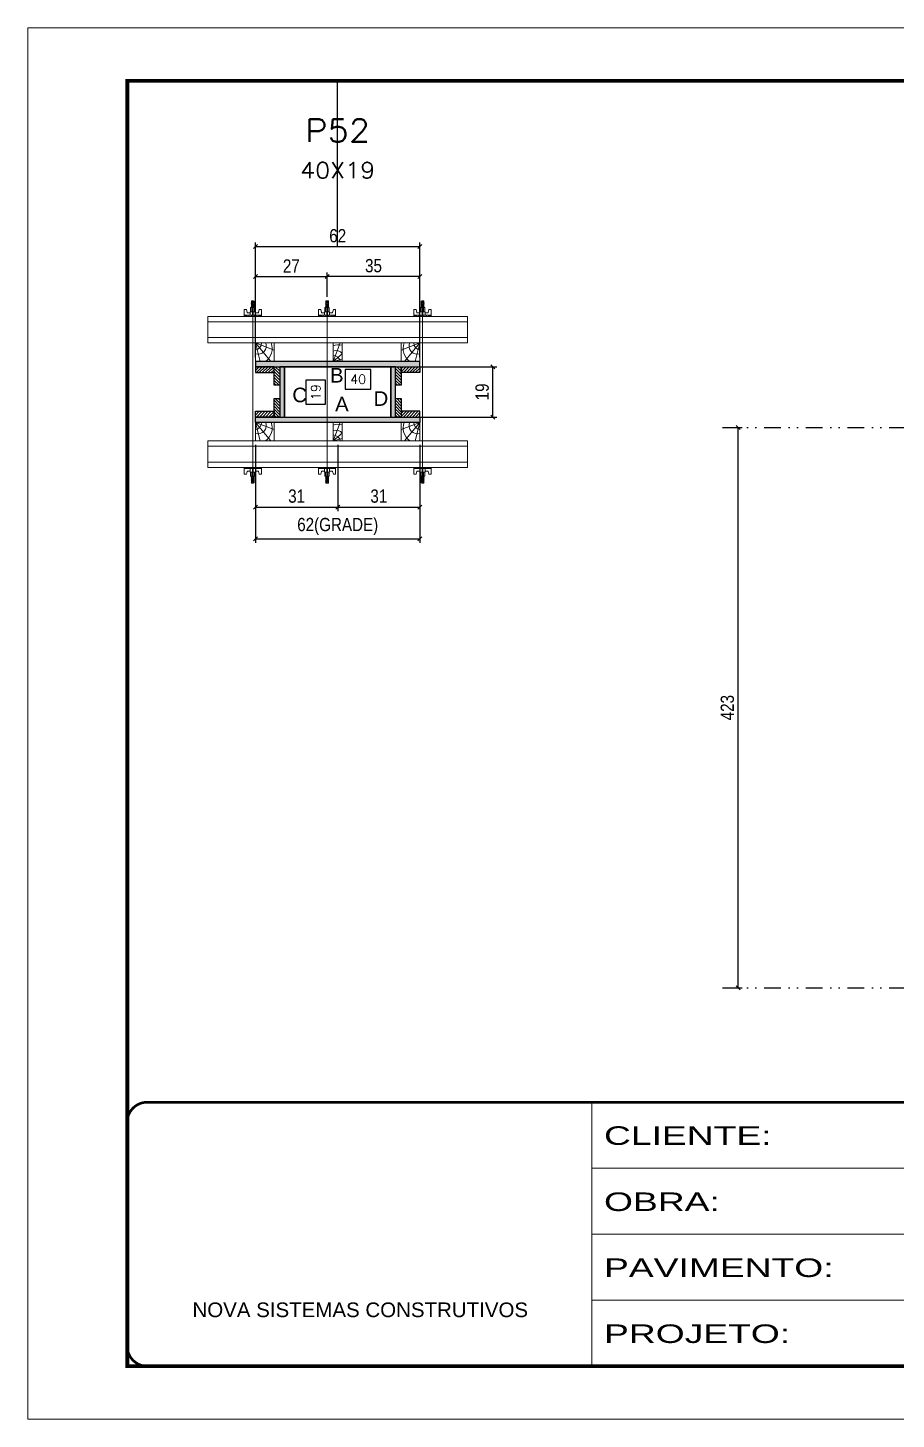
# Model space of a CAD drawing. Header units: millimetres. Extents: x 787 to 8287, y -592 to 17063.
# Drawn here: x 1425 to 2081, y 1706 to 2756 of the extents above; entities that cross this region are included whole.
import ezdxf
from ezdxf.enums import TextEntityAlignment as Align

# ---------------------------------------------------------------- set-up
doc = ezdxf.new("R2010")
doc.units = ezdxf.units.MM
for name, pattern in [('CONTINUO', [0]), ('DASHED', [0.75, 0.5, -0.25]), ('DIVIDE2', [0.625, 0.25, -0.125, 0, -0.125, 0, -0.125]), ('HIDDEN', [0.375, 0.25, -0.125])]:
    doc.linetypes.add(name, pattern=pattern)
for name, color, linetype in [('CHAPA', 1, 'Continuous'), ('COTA', 241, 'Continuous'), ('Cota Seção (2x)', 241, 'Continuous'), ('MEIO_PONT', 93, 'Continuous'), ('Nível', 160, 'Continuous'), ('Painéis', 200, 'Continuous'), ('SARRAFO', 251, 'Continuous'), ('Texto de Titulo', 7, 'Continuous'), ('Texto Qtd Sarr', 242, 'Continuous'), ('TEXTO_GERAL', 7, 'Continuous')]:
    doc.layers.add(name, color=color, linetype=linetype)
for name, color, linetype, lineweight in [('Folhas', 255, 'Continuous', 9), ('Hachura', 251, 'Continuous', 9), ('Madeira', 126, 'Continuous', 18), ('Perfil Metálico', 224, 'Continuous', 18), ('SARRAFO DE PRESSAO', 251, 'DASHED', 9), ('Texto Seção', 7, 'Continuous', 15)]:
    doc.layers.add(name, color=color, linetype=linetype, lineweight=lineweight)
doc.styles.add('ARIAL', font='arial.ttf')
doc.styles.add('COTA TECNICA 2X', font='techl___.ttf', dxfattribs={"height": 10})
doc.styles.add('COTA TECNICA-50', font='techl___.ttf', dxfattribs={"height": 10})
doc.styles.add('ROMANS', font='romans.shx')
doc.styles.add('Tecnologia', font='')
doc.styles.get('Tecnologia').set_extended_font_data('Forgotten Futurist')
doc.dimstyles.new('COTA PAINEL-50', dxfattribs={"dimtxt": 10, "dimasz": 3, "dimexe": 3, "dimexo": 3, "dimgap": 3, "dimtad": 1, "dimdec": 1, "dimzin": 12, "dimdsep": 46, "dimtxsty": 'COTA TECNICA-50', "dimblk1": 'OBLIQUE', "dimblk2": 'OBLIQUE', "dimsah": 1, "dimcen": 0.9, "dimclrd": 4, "dimclre": 4, "dimclrt": 240, "dimadec": 1, "dimazin": 3, "dimtfac": 1, "dimtdec": 1, "dimtmove": 0, "dimatfit": 3, "dimfxl": 0, "dimtolj": 1, "dimtzin": 12, "dimarcsym": 0})
doc.dimstyles.new('SECAO PILAR', dxfattribs={"dimtxt": 10, "dimasz": 3, "dimexe": 3, "dimexo": 3, "dimgap": 3, "dimtad": 1, "dimdec": 1, "dimlfac": 0.5, "dimzin": 12, "dimdsep": 46, "dimtxsty": 'COTA TECNICA 2X', "dimblk1": 'OBLIQUE', "dimblk2": 'OBLIQUE', "dimsah": 1, "dimcen": 0.9, "dimclrd": 256, "dimclre": 256, "dimclrt": 256, "dimadec": 1, "dimazin": 3, "dimtfac": 1, "dimtdec": 1, "dimtmove": 0, "dimatfit": 3, "dimfxl": 0, "dimtolj": 1, "dimtzin": 12, "dimarcsym": 0})
doc.dimstyles.new('SECÇÃO 2', dxfattribs={"dimtxt": 7, "dimasz": 6, "dimexe": 0.18, "dimexo": 2, "dimgap": -4, "dimtad": 3, "dimdec": 1, "dimlfac": 0.5, "dimzin": 12, "dimdsep": 46, "dimtxsty": 'ROMANS', "dimblk": 'ARCHTICK', "dimcen": 0.09, "dimse1": 1, "dimse2": 1, "dimsd1": 1, "dimsd2": 1, "dimclrd": 180, "dimclre": 5, "dimclrt": 1, "dimadec": 0, "dimazin": 3, "dimtfac": 1, "dimtdec": 1, "dimtofl": 0, "dimtmove": 0, "dimatfit": 3, "dimldrblk": 'ARCHTICK', "dimfxl": 0, "dimtolj": 1, "dimtzin": 0, "dimarcsym": 0})
pattern_1 = [(225, (-7781.6939, -20429.6411), (1.12253202, -1.12253202), [])]
pattern_2 = [(225, (-7526.6939, -20429.6411), (1.12253202, -1.12253202), [])]

# ---------------------------------------------------------------- blocks, each defined once
blk = doc.blocks.new('9999999999')
at = {"color": 30, "linetype": 'CONTINUO'}
for p, q in [((98564.6, 34230.2), (98564.6, 34429.4)), ((98564.6, 34379.6), (99584, 34379.6)), ((98564.6, 34329.8), (99488, 34329.8)), ((98564.6, 34280), (99488, 34280))]:
    blk.add_line(p, q, dxfattribs=at)
at = {"color": 30, "linetype": 'CONTINUO', "const_width": 2}
blk.add_lwpolyline([(99584, 34230.2), (99584, 34414.4, 0.414214), (99569, 34429.4), (98229, 34429.4, 0.414214), (98214, 34414.4), (98214, 34245.2, 0.414214), (98229, 34230.2), (99584, 34230.2)], format="xyb", dxfattribs=at)
at = {"layer": 'Folhas'}
blk.add_lwpolyline([(98139, 34190.2), (99624, 34190.2), (99624, 35240.2), (98139, 35240.2)], close=True, dxfattribs=at)
at = {"layer": 'Folhas', "color": 30, "const_width": 3}
blk.add_lwpolyline([(98214, 34230.2), (99584, 34230.2), (99584, 35200.2), (98214, 35200.2)], close=True, dxfattribs=at)
at = {"color": 7, "linetype": 'Continuous', "ltscale": 5, "style": 'ARIAL'}
blk.add_text('NOVA SISTEMAS CONSTRUTIVOS', height=11.059, dxfattribs=at).set_placement((98263.2, 34267.2))
at = {"layer": 'Folhas', "color": 7, "style": 'Tecnologia', "width": 1.5}
for s, p in [('CLIENTE:', (98573.7, 34397.2)), ('OBRA:', (98573.7, 34347.3)), ('PAVIMENTO:', (98573.7, 34297.5)), ('PROJETO:', (98573.7, 34247.7))]:
    blk.add_text(s, height=14, dxfattribs=at).set_placement(p)
blk = doc.blocks.new('*D399')
at = {"layer": 'Cota Seção (2x)', "color": 180, "lineweight": -2}
for p, q in [((1684.4, 2497.8), (1665, 2497.8)), ((1665, 2497.8), (1665, 2482.8)), ((1684.4, 2482.8), (1684.4, 2497.8)), ((1665, 2482.8), (1684.4, 2482.8))]:
    blk.add_line(p, q, dxfattribs=at)
at = {"layer": 'Defpoints', "color": 0}
for p in [(1699.3, 2478.8), (1619.3, 2461.8), (1699.3, 2461.8)]:
    blk.add_point(p, dxfattribs=at)
at = {"layer": 'Cota Seção (2x)', "color": 1, "insert": (1674.7, 2490.3), "char_height": 7, "attachment_point": 5, "style": 'ROMANS'}
blk.add_mtext('\\A1;40', dxfattribs=at)
blk = doc.blocks.new('_ArchTick')
at = {"color": 0, "linetype": 'ByBlock', "const_width": 0.15}
blk.add_lwpolyline([(-0.5, -0.5), (0.5, 0.5)], dxfattribs=at)
blk = doc.blocks.new('_Oblique')
at = {"color": 0, "linetype": 'ByBlock', "lineweight": -2}
blk.add_line((-0.5, -0.5), (0.5, 0.5), dxfattribs=at)
blk = doc.blocks.new('*D400')
at = {"layer": 'Cota Seção (2x)', "lineweight": -2}
for p, q in [((1597.3, 2506.8), (1597.3, 2593.5)), ((1721.3, 2506.8), (1721.3, 2593.5)), ((1597.3, 2590.5), (1721.3, 2590.5))]:
    blk.add_line(p, q, dxfattribs=at)
at = {"layer": 'Defpoints', "color": 0}
for p in [(1721.3, 2590.5), (1597.3, 2503.8), (1721.3, 2503.8)]:
    blk.add_point(p, dxfattribs=at)
at = {"layer": 'Cota Seção (2x)', "lineweight": -2, "xscale": 3, "yscale": 3, "zscale": 3, "rotation": 180}
blk.add_blockref('_Oblique', (1597.3, 2590.5), dxfattribs=at)
at = {"layer": 'Cota Seção (2x)', "lineweight": -2, "xscale": 3, "yscale": 3, "zscale": 3}
blk.add_blockref('_Oblique', (1721.3, 2590.5), dxfattribs=at)
at = {"layer": 'Cota Seção (2x)', "insert": (1659.3, 2598.6), "char_height": 10, "attachment_point": 5, "style": 'COTA TECNICA 2X'}
blk.add_mtext('\\A1;62', dxfattribs=at)
blk = doc.blocks.new('*D401')
at = {"layer": 'Cota Seção (2x)', "lineweight": -2}
for p, q in [((1597.3, 2540.8), (1597.3, 2570.8)), ((1597.3, 2567.8), (1651.3, 2567.8)), ((1651.3, 2552.6), (1651.3, 2570.8))]:
    blk.add_line(p, q, dxfattribs=at)
at = {"layer": 'Defpoints', "color": 0}
for p in [(1651.3, 2567.8), (1651.3, 2549.6), (1597.3, 2537.8)]:
    blk.add_point(p, dxfattribs=at)
at = {"layer": 'Cota Seção (2x)', "lineweight": -2, "xscale": 3, "yscale": 3, "zscale": 3, "rotation": 180}
blk.add_blockref('_Oblique', (1597.3, 2567.8), dxfattribs=at)
at = {"layer": 'Cota Seção (2x)', "lineweight": -2, "xscale": 3, "yscale": 3, "zscale": 3}
blk.add_blockref('_Oblique', (1651.3, 2567.8), dxfattribs=at)
at = {"layer": 'Cota Seção (2x)', "insert": (1624.3, 2575.8), "char_height": 10, "attachment_point": 5, "style": 'COTA TECNICA 2X'}
blk.add_mtext('\\A1;27', dxfattribs=at)
blk = doc.blocks.new('*D402')
at = {"layer": 'Cota Seção (2x)', "lineweight": -2}
for p, q in [((1651.3, 2552.6), (1651.3, 2570.8)), ((1721.3, 2567.8), (1651.3, 2567.8)), ((1721.3, 2540.8), (1721.3, 2570.8))]:
    blk.add_line(p, q, dxfattribs=at)
at = {"layer": 'Defpoints', "color": 0}
for p in [(1651.3, 2567.8), (1651.3, 2549.6), (1721.3, 2537.8)]:
    blk.add_point(p, dxfattribs=at)
at = {"layer": 'Cota Seção (2x)', "lineweight": -2, "xscale": 3, "yscale": 3, "zscale": 3, "rotation": 180}
blk.add_blockref('_Oblique', (1651.3, 2567.8), dxfattribs=at)
at = {"layer": 'Cota Seção (2x)', "lineweight": -2, "xscale": 3, "yscale": 3, "zscale": 3}
blk.add_blockref('_Oblique', (1721.3, 2567.8), dxfattribs=at)
at = {"layer": 'Cota Seção (2x)', "insert": (1686.3, 2576), "char_height": 10, "attachment_point": 5, "style": 'COTA TECNICA 2X'}
blk.add_mtext('\\A1;35', dxfattribs=at)
blk = doc.blocks.new('*D403')
at = {"layer": 'Cota Seção (2x)', "color": 180, "lineweight": -2}
for p, q in [((1650.2, 2489.6), (1635.2, 2489.6)), ((1635.2, 2489.6), (1635.2, 2471.6)), ((1650.2, 2471.6), (1650.2, 2489.6)), ((1635.2, 2471.6), (1650.2, 2471.6))]:
    blk.add_line(p, q, dxfattribs=at)
at = {"layer": 'Defpoints', "color": 0}
for p in [(1619.3, 2499.8), (1654.2, 2499.8), (1619.3, 2461.8)]:
    blk.add_point(p, dxfattribs=at)
at = {"layer": 'Cota Seção (2x)', "color": 1, "insert": (1642.7, 2480.6), "char_height": 7, "attachment_point": 5, "rotation": 90, "style": 'ROMANS'}
blk.add_mtext('\\A1;19', dxfattribs=at)
blk = doc.blocks.new('titulo1')
at = {"layer": 'Defpoints', "color": 252, "linetype": 'HIDDEN', "ltscale": 2}
blk.add_line((0, 0), (0, 125), dxfattribs=at)
at = {"layer": 'Defpoints', "style": 'ROMANS', "oblique": 15}
blk.add_attdef('FOLHA', text='', height=10, dxfattribs=at).set_placement((0, 15.6), align=Align.MIDDLE_CENTER)
at = {"layer": 'Texto Qtd Sarr', "color": 3, "style": 'ROMANS', "oblique": 15}
for tag, height, p in [('TITULO', 17, (0, 71.4)), ('SEÇÃO', 12, (0, 41.5))]:
    blk.add_attdef(tag, text='', height=height, dxfattribs=at).set_placement(p, align=Align.MIDDLE_CENTER)
blk = doc.blocks.new('PONTALETE')
at = {"layer": 'Madeira'}
for q in [(2.71, 7), (7, 5.76), (7, 1.74)]:
    blk.add_line((0, 0), q, dxfattribs=at)
blk.add_lwpolyline([(0, 0), (7, 0), (7, 7), (0, 7)], close=True, dxfattribs=at)
for centre, radius, start, end in [((2.04, 0.06), 6.23, 37.2818, 109.0913), ((1.09, 0.9), 3.19, 343.603, 109.9847), ((-0.21, -0.78), 3.09, 14.6322, 86.0383)]:
    blk.add_arc(centre, radius, start, end, dxfattribs=at)
blk = doc.blocks.new('*D404')
at = {"layer": 'Cota Seção (2x)', "lineweight": -2}
for p, q in [((1597.3, 2440.8), (1597.3, 2367)), ((1721.3, 2440.8), (1721.3, 2367)), ((1597.3, 2370), (1721.3, 2370))]:
    blk.add_line(p, q, dxfattribs=at)
at = {"layer": 'Defpoints', "color": 0}
for p in [(1597.3, 2443.8), (1721.3, 2443.8), (1721.3, 2370)]:
    blk.add_point(p, dxfattribs=at)
at = {"layer": 'Cota Seção (2x)', "lineweight": -2, "xscale": 3, "yscale": 3, "zscale": 3, "rotation": 180}
blk.add_blockref('_Oblique', (1597.3, 2370), dxfattribs=at)
at = {"layer": 'Cota Seção (2x)', "lineweight": -2, "xscale": 3, "yscale": 3, "zscale": 3}
blk.add_blockref('_Oblique', (1721.3, 2370), dxfattribs=at)
at = {"layer": 'Cota Seção (2x)', "insert": (1659.3, 2379.2), "char_height": 10, "attachment_point": 5, "style": 'COTA TECNICA 2X'}
blk.add_mtext('\\A1;62(GRADE)', dxfattribs=at)
blk = doc.blocks.new('*D405')
at = {"layer": 'Cota Seção (2x)', "lineweight": -2}
for p, q in [((1659.3, 2440.8), (1659.3, 2390.8)), ((1721.3, 2440.8), (1721.3, 2390.8)), ((1659.3, 2393.8), (1721.3, 2393.8))]:
    blk.add_line(p, q, dxfattribs=at)
at = {"layer": 'Defpoints', "color": 0}
for p in [(1659.3, 2443.8), (1721.3, 2443.8), (1721.3, 2393.8)]:
    blk.add_point(p, dxfattribs=at)
at = {"layer": 'Cota Seção (2x)', "lineweight": -2, "xscale": 3, "yscale": 3, "zscale": 3, "rotation": 180}
blk.add_blockref('_Oblique', (1659.3, 2393.8), dxfattribs=at)
at = {"layer": 'Cota Seção (2x)', "lineweight": -2, "xscale": 3, "yscale": 3, "zscale": 3}
blk.add_blockref('_Oblique', (1721.3, 2393.8), dxfattribs=at)
at = {"layer": 'Cota Seção (2x)', "insert": (1690.3, 2402.1), "char_height": 10, "attachment_point": 5, "style": 'COTA TECNICA 2X'}
blk.add_mtext('\\A1;31', dxfattribs=at)
blk = doc.blocks.new('MEIO PONTALETE')
at = {"layer": 'Madeira'}
for q in [(2.71, 7), (3.5, 2.88), (3.5, 0.87)]:
    blk.add_line((0, 0), q, dxfattribs=at)
blk.add_lwpolyline([(0, 0), (3.5, 0), (3.5, 7), (0, 7)], close=True, dxfattribs=at)
for centre, radius, start, end in [((2.04, 0.06), 6.23, 76.4499, 109.0913), ((1.09, 0.9), 3.19, 40.9063, 109.9847), ((-0.21, -0.78), 3.09, 14.6322, 86.0383)]:
    blk.add_arc(centre, radius, start, end, dxfattribs=at)
blk = doc.blocks.new('C')
at = {"layer": 'Hachura', "color": 0}
for p, q in [((0, 3.22), (0, -3.22)), ((0.45, 3.22), (0, 3.22)), ((0.46, 3.16), (0, 3.16)), ((0.46, 3.05), (0, 3.05)), ((0.46, 2.88), (0, 2.88)), ((0, 2.75), (0, -1.16)), ((0.46, 2.65), (0, 2.65)), ((0.46, 2.23), (0, 2.23)), ((0.46, 1.51), (0, 1.51)), ((0.39, 0.49), (0.17, 0.49)), ((0.45, -3.23), (0.45, 3.22)), ((0.45, 3.22), (2.58, 3.22)), ((1.74, 0.97), (0.45, 0.97)), ((1.45, 0.1), (0.45, 0.1)), ((1.35, 1.94), (1.35, 0.96)), ((2.58, 2.39), (1.47, 2.09)), ((1.74, -0.97), (1.74, 0.97)), ((1.74, 0.97), (1.74, 0.84)), ((1.74, 0.97), (1.74, 0.84)), ((1.74, 0.84), (3.35, 0.84)), ((3.35, 0.45), (1.74, 0.45)), ((2.58, 3.22), (2.58, 2.39)), ((3.32, 0.84), (3.32, -0.84)), ((3.35, 0.84), (3.35, -0.84)), ((3.68, 0.45), (3.35, 0.45)), ((3.84, -0.52), (3.35, 0.45)), ((3.35, 0.06), (3.67, -0.57)), ((3.68, 0.45), (4.16, -0.52)), ((3.72, 0.5), (4.25, -0.57)), ((4.37, -0.55), (3.83, 0.53)), ((4.15, 0.45), (3.93, 0.45)), ((4.42, -0.52), (3.93, 0.45)), ((4.15, 0.45), (4.26, 0.45)), ((4.26, 0.45), (4.74, -0.52)), ((4.3, 0.5), (4.83, -0.57)), ((4.95, -0.55), (4.41, 0.53)), ((4.51, 0.45), (4.84, 0.45)), ((5, -0.52), (4.51, 0.45)), ((4.84, 0.45), (5.32, -0.52)), ((4.88, 0.5), (5.41, -0.57)), ((5.53, -0.55), (4.99, 0.53)), ((5.58, -0.52), (5.09, 0.45)), ((5.42, 0.45), (5.09, 0.45)), ((5.58, -0.52), (5.09, 0.45)), ((5.42, 0.45), (5.74, -0.19)), ((5.46, 0.5), (5.74, -0.07)), ((5.74, 0.19), (5.57, 0.53)), ((5.74, 0.32), (5.68, 0.45)), ((5.68, 0.45), (5.74, 0.45)), ((5.74, 0.45), (5.9, 0.29)), ((5.74, 0.45), (5.74, -0.52)), ((5.9, -0.36), (5.9, 0.29)), ((0.45, 0), (0, 0)), ((0.46, -1.52), (0, -1.52)), ((0.46, -2.23), (0, -2.23)), ((0.46, -2.65), (0, -2.65)), ((0.46, -2.88), (0, -2.88)), ((0.46, -3.05), (0, -3.05)), ((0.46, -3.16), (0, -3.16)), ((0, -3.22), (2.57, -3.22)), ((0.08, -0.48), (0.29, -0.48)), ((0.29, -0.48), (0.4, -0.48)), ((0.45, 0), (0.45, -0.97)), ((0.45, -0.16), (1.45, -0.16)), ((0.45, -0.65), (0.45, -0.32)), ((0.45, -3.23), (0.45, -0.65)), ((0.45, -0.97), (1.74, -0.97)), ((1.35, -1.94), (1.35, -0.97)), ((2.58, -2.39), (1.47, -2.1)), ((3.35, -0.32), (1.74, -0.32)), ((3.35, -0.84), (1.74, -0.84)), ((2.58, -3.23), (2.58, -2.39)), ((3.35, -0.07), (3.58, -0.52)), ((3.35, -0.52), (3.58, -0.52)), ((3.84, -0.52), (4.16, -0.52)), ((4.42, -0.52), (4.74, -0.52)), ((4.63, -0.52), (4.74, -0.52)), ((5, -0.52), (5.32, -0.52)), ((5.58, -0.52), (5.74, -0.52)), ((5.74, -0.52), (5.9, -0.36)), ((5.74, -0.52), (5.74, -0.52))]:
    blk.add_line(p, q, dxfattribs=at)
for centre, radius, start, end in [((1.52, 1.94), 0.161, 104.7436, 180), ((1.44, -0.03), 0.129, 272.695, 87.305), ((3.81, 0.39), 0.143, 25.5688, 154.4312), ((4.39, 0.39), 0.143, 25.5688, 154.4312), ((4.97, 0.39), 0.143, 25.5688, 154.4312), ((5.55, 0.39), 0.143, 25.5688, 154.4312), ((0.17, -0.37), 0.174, 221.744, 317.8592), ((1.52, -1.94), 0.161, 180, 255.2564), ((3.71, -0.4), 0.174, 222.1408, 318.256), ((4.29, -0.4), 0.174, 222.1408, 318.256), ((4.87, -0.4), 0.174, 222.1408, 318.256), ((5.45, -0.4), 0.174, 222.1408, 318.256), ((5.61, -0.4), 0.174, 317.8592, 318.256)]:
    blk.add_arc(centre, radius, start, end, dxfattribs=at)
blk = doc.blocks.new('*D406')
at = {"layer": 'Cota Seção (2x)', "lineweight": -2}
for p, q in [((1597.3, 2440.8), (1597.3, 2390.8)), ((1659.3, 2440.8), (1659.3, 2390.8)), ((1597.3, 2393.8), (1659.3, 2393.8))]:
    blk.add_line(p, q, dxfattribs=at)
at = {"layer": 'Defpoints', "color": 0}
for p in [(1597.3, 2443.8), (1659.3, 2443.8), (1659.3, 2393.8)]:
    blk.add_point(p, dxfattribs=at)
at = {"layer": 'Cota Seção (2x)', "lineweight": -2, "xscale": 3, "yscale": 3, "zscale": 3, "rotation": 180}
blk.add_blockref('_Oblique', (1597.3, 2393.8), dxfattribs=at)
at = {"layer": 'Cota Seção (2x)', "lineweight": -2, "xscale": 3, "yscale": 3, "zscale": 3}
blk.add_blockref('_Oblique', (1659.3, 2393.8), dxfattribs=at)
at = {"layer": 'Cota Seção (2x)', "insert": (1628.3, 2402.1), "char_height": 10, "attachment_point": 5, "style": 'COTA TECNICA 2X'}
blk.add_mtext('\\A1;31', dxfattribs=at)
blk = doc.blocks.new('*D407')
at = {"layer": 'Cota Seção (2x)', "lineweight": -2}
for p, q in [((1705.9, 2499.8), (1779.4, 2499.8)), ((1776.4, 2461.8), (1776.4, 2499.8)), ((1705.9, 2461.8), (1779.4, 2461.8))]:
    blk.add_line(p, q, dxfattribs=at)
at = {"layer": 'Defpoints', "color": 0}
for p in [(1702.9, 2499.8), (1776.4, 2499.8), (1702.9, 2461.8)]:
    blk.add_point(p, dxfattribs=at)
at = {"layer": 'Cota Seção (2x)', "lineweight": -2, "xscale": 3, "yscale": 3, "zscale": 3}
for p, rotation in [((1776.4, 2499.8), 90), ((1776.4, 2461.8), 270)]:
    blk.add_blockref('_Oblique', p, dxfattribs=dict(at, rotation=rotation))
at = {"layer": 'Cota Seção (2x)', "insert": (1768.3, 2480.8), "char_height": 10, "attachment_point": 5, "rotation": 90, "style": 'COTA TECNICA 2X'}
blk.add_mtext('\\A1;19', dxfattribs=at)
blk = doc.blocks.new('*D1392')
at = {"layer": 'COTA', "color": 4, "lineweight": -2}
for p, q in [((1952.7, 2454), (1964.5, 2454)), ((1961.5, 2031), (1961.5, 2454)), ((1952.7, 2031), (1964.5, 2031))]:
    blk.add_line(p, q, dxfattribs=at)
at = {"layer": 'Defpoints', "color": 0}
for p in [(1949.7, 2454), (1961.5, 2454), (1949.7, 2031)]:
    blk.add_point(p, dxfattribs=at)
at = {"layer": 'COTA', "color": 4, "lineweight": -2, "xscale": 3, "yscale": 3, "zscale": 3}
for p, rotation in [((1961.5, 2454), 90), ((1961.5, 2031), 270)]:
    blk.add_blockref('_Oblique', p, dxfattribs=dict(at, rotation=rotation))
at = {"layer": 'COTA', "color": 240, "insert": (1953.3, 2242.5), "char_height": 10, "attachment_point": 5, "rotation": 90, "style": 'COTA TECNICA-50'}
blk.add_mtext('\\A1;423', dxfattribs=at)

msp = doc.modelspace()

# ---------------------------------------------------------------- hatches: boundary and pattern name
at = {"layer": 'Hachura'}
h = msp.add_hatch(color=256, dxfattribs=at)
h.dxf.hatch_style = 1
h.paths.add_polyline_path([(1721.26, 2499.77), (1721.26, 2503.77), (1597.26, 2503.77), (1597.26, 2499.77)])
h = msp.add_hatch(color=256, dxfattribs=at)
h.dxf.hatch_style = 1
h.paths.add_polyline_path([(1721.26, 2499.77), (1721.26, 2503.77), (1597.26, 2503.77), (1597.26, 2499.77)])
h = msp.add_hatch(dxfattribs=at)
h.set_pattern_fill('ANSI31', color=256, scale=0.5, angle=180, style=0)
h.set_pattern_definition(pattern_2)
h.paths.add_polyline_path([(1611.26, 2499.77), (1611.26, 2495.37), (1597.26, 2495.37), (1597.26, 2499.77)])
h = msp.add_hatch(dxfattribs=at)
h.set_pattern_fill('ANSI31', color=256, scale=0.5, angle=630, style=0)
h.set_pattern_definition([(315, (24540.6661, -7003.1848), (1.12253202, 1.12253202), [])])
h.paths.add_polyline_path([(1611.26, 2485.77), (1615.66, 2485.77), (1615.66, 2499.77), (1611.26, 2499.77)])
h = msp.add_hatch(color=256, dxfattribs=at)
h.dxf.hatch_style = 1
h.paths.add_polyline_path([(1615.66, 2461.77), (1619.26, 2461.77), (1619.26, 2499.77), (1615.66, 2499.77)])
h = msp.add_hatch(color=256, dxfattribs=at)
h.dxf.hatch_style = 1
h.paths.add_polyline_path([(1615.66, 2461.77), (1619.26, 2461.77), (1619.26, 2499.77), (1615.66, 2499.77)])
h = msp.add_hatch(color=256, dxfattribs=at)
h.dxf.hatch_style = 1
h.paths.add_polyline_path([(1699.26, 2461.77), (1702.86, 2461.77), (1702.86, 2499.77), (1699.26, 2499.77)])
h = msp.add_hatch(color=256, dxfattribs=at)
h.dxf.hatch_style = 1
h.paths.add_polyline_path([(1699.26, 2461.77), (1702.86, 2461.77), (1702.86, 2499.77), (1699.26, 2499.77)])
h = msp.add_hatch(dxfattribs=at)
h.set_pattern_fill('ANSI31', color=256, scale=0.5, angle=630, style=0)
h.set_pattern_definition([(315, (24632.2661, -7003.1848), (1.12253202, 1.12253202), [])])
h.paths.add_polyline_path([(1702.86, 2485.77), (1707.26, 2485.77), (1707.26, 2499.77), (1702.86, 2499.77)])
h = msp.add_hatch(dxfattribs=at)
h.set_pattern_fill('ANSI31', color=256, scale=0.5, angle=180, style=0)
h.set_pattern_definition(pattern_1)
h.paths.add_polyline_path([(1707.26, 2499.77), (1707.26, 2495.37), (1721.26, 2495.37), (1721.26, 2499.77)])
h = msp.add_hatch(dxfattribs=at)
h.set_pattern_fill('ANSI31', color=256, scale=0.5, angle=630, style=0)
h.set_pattern_definition([(315, (24540.6661, -7027.1848), (1.12253202, 1.12253202), [])])
h.paths.add_polyline_path([(1611.26, 2461.77), (1615.66, 2461.77), (1615.66, 2475.77), (1611.26, 2475.77)])
h = msp.add_hatch(dxfattribs=at)
h.set_pattern_fill('ANSI31', color=256, scale=0.5, angle=630, style=0)
h.set_pattern_definition([(315, (24632.2661, -7027.1848), (1.12253202, 1.12253202), [])])
h.paths.add_polyline_path([(1702.86, 2461.77), (1707.26, 2461.77), (1707.26, 2475.77), (1702.86, 2475.77)])
h = msp.add_hatch(dxfattribs=at)
h.set_pattern_fill('ANSI31', color=256, scale=0.5, angle=180, style=0)
h.set_pattern_definition(pattern_2)
h.paths.add_polyline_path([(1611.26, 2461.77), (1611.26, 2466.17), (1597.26, 2466.17), (1597.26, 2461.77)])
h = msp.add_hatch(color=256, dxfattribs=at)
h.dxf.hatch_style = 1
h.paths.add_polyline_path([(1721.26, 2461.77), (1721.26, 2457.77), (1597.26, 2457.77), (1597.26, 2461.77)])
h = msp.add_hatch(color=256, dxfattribs=at)
h.dxf.hatch_style = 1
h.paths.add_polyline_path([(1721.26, 2461.77), (1721.26, 2457.77), (1597.26, 2457.77), (1597.26, 2461.77)])
h = msp.add_hatch(dxfattribs=at)
h.set_pattern_fill('ANSI31', color=256, scale=0.5, angle=180, style=0)
h.set_pattern_definition(pattern_1)
h.paths.add_polyline_path([(1707.26, 2461.77), (1707.26, 2466.17), (1721.26, 2466.17), (1721.26, 2461.77)])

# ---------------------------------------------------------------- linework, layer by layer
at = {"layer": 'CHAPA'}
for points in [[(1721.26, 2499.77), (1721.26, 2503.77), (1597.26, 2503.77), (1597.26, 2499.77)], [(1721.26, 2499.77), (1721.26, 2503.77), (1597.26, 2503.77), (1597.26, 2499.77)], [(1615.66, 2461.77), (1619.26, 2461.77), (1619.26, 2499.77), (1615.66, 2499.77)], [(1615.66, 2461.77), (1619.26, 2461.77), (1619.26, 2499.77), (1615.66, 2499.77)], [(1699.26, 2461.77), (1702.86, 2461.77), (1702.86, 2499.77), (1699.26, 2499.77)], [(1699.26, 2461.77), (1702.86, 2461.77), (1702.86, 2499.77), (1699.26, 2499.77)], [(1721.26, 2461.77), (1721.26, 2457.77), (1597.26, 2457.77), (1597.26, 2461.77)], [(1721.26, 2461.77), (1721.26, 2457.77), (1597.26, 2457.77), (1597.26, 2461.77)]]:
    msp.add_lwpolyline(points, close=True, dxfattribs=at)
at = {"layer": 'Hachura'}
for p, q in [((1595.26, 2412.97), (1595.25, 2544.77)), ((1651.26, 2412.97), (1651.27, 2544.77)), ((1723.26, 2412.97), (1723.27, 2544.77))]:
    msp.add_line(p, q, dxfattribs=at)
at = {"layer": 'Madeira'}
for points in [[(1721.26, 2503.77), (1721.26, 2517.77), (1597.26, 2517.77), (1597.26, 2503.77)], [(1721.26, 2457.77), (1721.26, 2443.77), (1597.26, 2443.77), (1597.26, 2457.77)]]:
    msp.add_lwpolyline(points, close=True, dxfattribs=at)
at = {"layer": 'Nível', "color": 4, "linetype": 'DIVIDE2', "ltscale": 50}
for p, q in [((1949.65, 2453.95), (2870.5, 2453.95)), ((1949.65, 2030.95), (2870.5, 2030.95))]:
    msp.add_line(p, q, dxfattribs=at)
at = {"layer": 'Painéis'}
msp.add_lwpolyline([(1619.26, 2499.77), (1619.26, 2461.77), (1699.26, 2461.77), (1699.26, 2499.77)], close=True, dxfattribs=at)
at = {"layer": 'Perfil Metálico'}
for points in [[(1757.26, 2537.77), (1757.26, 2517.77), (1561.26, 2517.77), (1561.26, 2537.77)], [(1561.26, 2521.77), (1561.26, 2533.77), (1757.26, 2533.77), (1757.26, 2521.77)], [(1757.26, 2423.77), (1757.26, 2443.77), (1561.26, 2443.77), (1561.26, 2423.77)], [(1561.26, 2439.77), (1561.26, 2427.77), (1757.26, 2427.77), (1757.26, 2439.77)]]:
    msp.add_lwpolyline(points, close=True, dxfattribs=at)
at = {"layer": 'SARRAFO'}
for points in [[(1597.26, 2495.37), (1611.26, 2495.37), (1611.26, 2499.77), (1597.26, 2499.77)], [(1615.66, 2499.77), (1615.66, 2485.77), (1611.26, 2485.77), (1611.26, 2499.77)], [(1615.66, 2499.77), (1615.66, 2485.77), (1611.26, 2485.77), (1611.26, 2499.77)], [(1707.26, 2499.77), (1707.26, 2485.77), (1702.86, 2485.77), (1702.86, 2499.77)], [(1707.26, 2499.77), (1707.26, 2485.77), (1702.86, 2485.77), (1702.86, 2499.77)], [(1721.26, 2495.37), (1707.26, 2495.37), (1707.26, 2499.77), (1721.26, 2499.77)], [(1615.66, 2475.77), (1615.66, 2461.77), (1611.26, 2461.77), (1611.26, 2475.77)], [(1615.66, 2475.77), (1615.66, 2461.77), (1611.26, 2461.77), (1611.26, 2475.77)], [(1707.26, 2475.77), (1707.26, 2461.77), (1702.86, 2461.77), (1702.86, 2475.77)], [(1707.26, 2475.77), (1707.26, 2461.77), (1702.86, 2461.77), (1702.86, 2475.77)], [(1597.26, 2466.17), (1611.26, 2466.17), (1611.26, 2461.77), (1597.26, 2461.77)], [(1721.26, 2466.17), (1707.26, 2466.17), (1707.26, 2461.77), (1721.26, 2461.77)]]:
    msp.add_lwpolyline(points, close=True, dxfattribs=at)

# ---------------------------------------------------------------- block references
at = {"layer": 'Hachura', "linetype": 'Continuous', "yscale": 2, "zscale": 2}
for p, xscale, rotation in [((1595.26, 2537.77), -2, 270), ((1651.26, 2537.77), 2, 90), ((1723.26, 2537.77), 2, 90), ((1595.26, 2423.77), 2, 269.9999999999999), ((1651.26, 2423.77), -2, 90), ((1723.26, 2423.77), -2, 90)]:
    msp.add_blockref('C', p, dxfattribs=dict(at, xscale=xscale, rotation=rotation))
at = {"layer": 'MEIO_PONT', "yscale": 2, "zscale": 2}
for p, xscale, rotation in [((1597.26, 2517.77), 2, 269.9999999999999), ((1721.26, 2517.77), -2, 90), ((1597.26, 2457.77), 2, 269.9999999999999), ((1721.26, 2457.77), -2, 90)]:
    msp.add_blockref('PONTALETE', p, dxfattribs=dict(at, xscale=xscale, rotation=rotation))
at = {"layer": 'MEIO_PONT', "xscale": 1.999999997962732, "yscale": 1.999999997962732, "zscale": 1.999999997962732}
for p in [(1655.76, 2503.77), (1655.76, 2443.77)]:
    msp.add_blockref('MEIO PONTALETE', p, dxfattribs=at)
at = {"layer": 'SARRAFO DE PRESSAO', "color": 6, "linetype": 'ByBlock'}
msp.add_blockref('9999999999', (-96713.48, -32484.66), dxfattribs=at)
at = {"layer": 'Texto Seção'}
ref = msp.add_blockref('titulo1', (1659.26, 2590.54), dxfattribs=at)
ref.add_attrib('TITULO', 'P52', dxfattribs={"layer": 'Texto de Titulo', "color": 7, "height": 17, "style": 'ROMANS', "width": 1.1}).set_placement((1659.26, 2678.04), align=Align.MIDDLE_CENTER)
ref.add_attrib('SEÇÃO', '40X19', dxfattribs={"layer": 'Texto de Titulo', "color": 7, "height": 12, "style": 'ROMANS', "width": 1.1}).set_placement((1659.26, 2648.04), align=Align.MIDDLE_CENTER)

# ---------------------------------------------------------------- texts
at = {"layer": 'TEXTO_GERAL', "style": 'ARIAL'}
for s, p in [('B', (1658.63, 2493.35)), ('C', (1630.61, 2478.49)), ('D', (1691.89, 2475.75)), ('A', (1662.44, 2471.6))]:
    msp.add_text(s, height=11, dxfattribs=at).set_placement(p, align=Align.MIDDLE_CENTER)

# ---------------------------------------------------------------- dimensions: what is measured, and where the dimension line sits
at = {"layer": 'COTA'}
dim = msp.add_linear_dim(base=(1961.51, 2453.95), p1=(1949.65, 2030.95), p2=(1949.65, 2453.95), angle=90, dimstyle='COTA PAINEL-50', dxfattribs=at)
dim.commit()
dim.dimension.update_dxf_attribs({"geometry": '*D1392', "text_midpoint": (1953.29, 2242.45)})
at = {"layer": 'Cota Seção (2x)', "color": 241}
for base, p1, p2, picture, middle in [((1721.26, 2590.54), (1597.26, 2503.77), (1721.26, 2503.77), '*D400', (1659.26, 2598.64)), ((1651.33, 2567.77), (1597.26, 2537.77), (1651.33, 2549.57), '*D401', (1624.29, 2575.85)), ((1659.26, 2393.83), (1597.26, 2443.77), (1659.26, 2443.77), '*D406', (1628.26, 2402.05)), ((1721.26, 2393.83), (1659.26, 2443.77), (1721.26, 2443.77), '*D405', (1690.26, 2402.05))]:
    dim = msp.add_linear_dim(base=base, p1=p1, p2=p2, dimstyle='SECAO PILAR', dxfattribs=at)
    dim.commit()
    dim.dimension.update_dxf_attribs({"geometry": picture, "text_midpoint": middle})
for base, p1, p2, angle, picture, middle in [((1651.33, 2567.77), (1721.26, 2537.77), (1651.33, 2549.57), 180, '*D402', (1686.29, 2575.99)), ((1776.37, 2499.77), (1702.86, 2461.77), (1702.86, 2499.77), 90, '*D407', (1768.29, 2480.77))]:
    dim = msp.add_linear_dim(base=base, p1=p1, p2=p2, angle=angle, dimstyle='SECAO PILAR', dxfattribs=at)
    dim.commit()
    dim.dimension.update_dxf_attribs({"geometry": picture, "text_midpoint": middle})
dim = msp.add_linear_dim(base=(1654.19, 2499.77), p1=(1619.26, 2461.77), p2=(1619.26, 2499.77), angle=90, dimstyle='SECÇÃO 2', dxfattribs=at)
dim.commit()
dim.dimension.update_dxf_attribs({"geometry": '*D403', "text_midpoint": (1654.19, 2480.63), "dimtype": 160})
dim = msp.add_linear_dim(base=(1699.26, 2478.83), p1=(1619.26, 2461.77), p2=(1699.26, 2461.77), dimstyle='SECÇÃO 2', dxfattribs=at)
dim.commit()
dim.dimension.update_dxf_attribs({"geometry": '*D399', "text_midpoint": (1674.71, 2478.83), "dimtype": 160})
dim = msp.add_linear_dim(base=(1721.26, 2369.99), p1=(1597.26, 2443.77), p2=(1721.26, 2443.77), text='<>(GRADE)', dimstyle='SECAO PILAR', dxfattribs=at)
dim.commit()
dim.dimension.update_dxf_attribs({"geometry": '*D404', "text_midpoint": (1659.26, 2379.21)})

doc.saveas('drawing.dxf')
